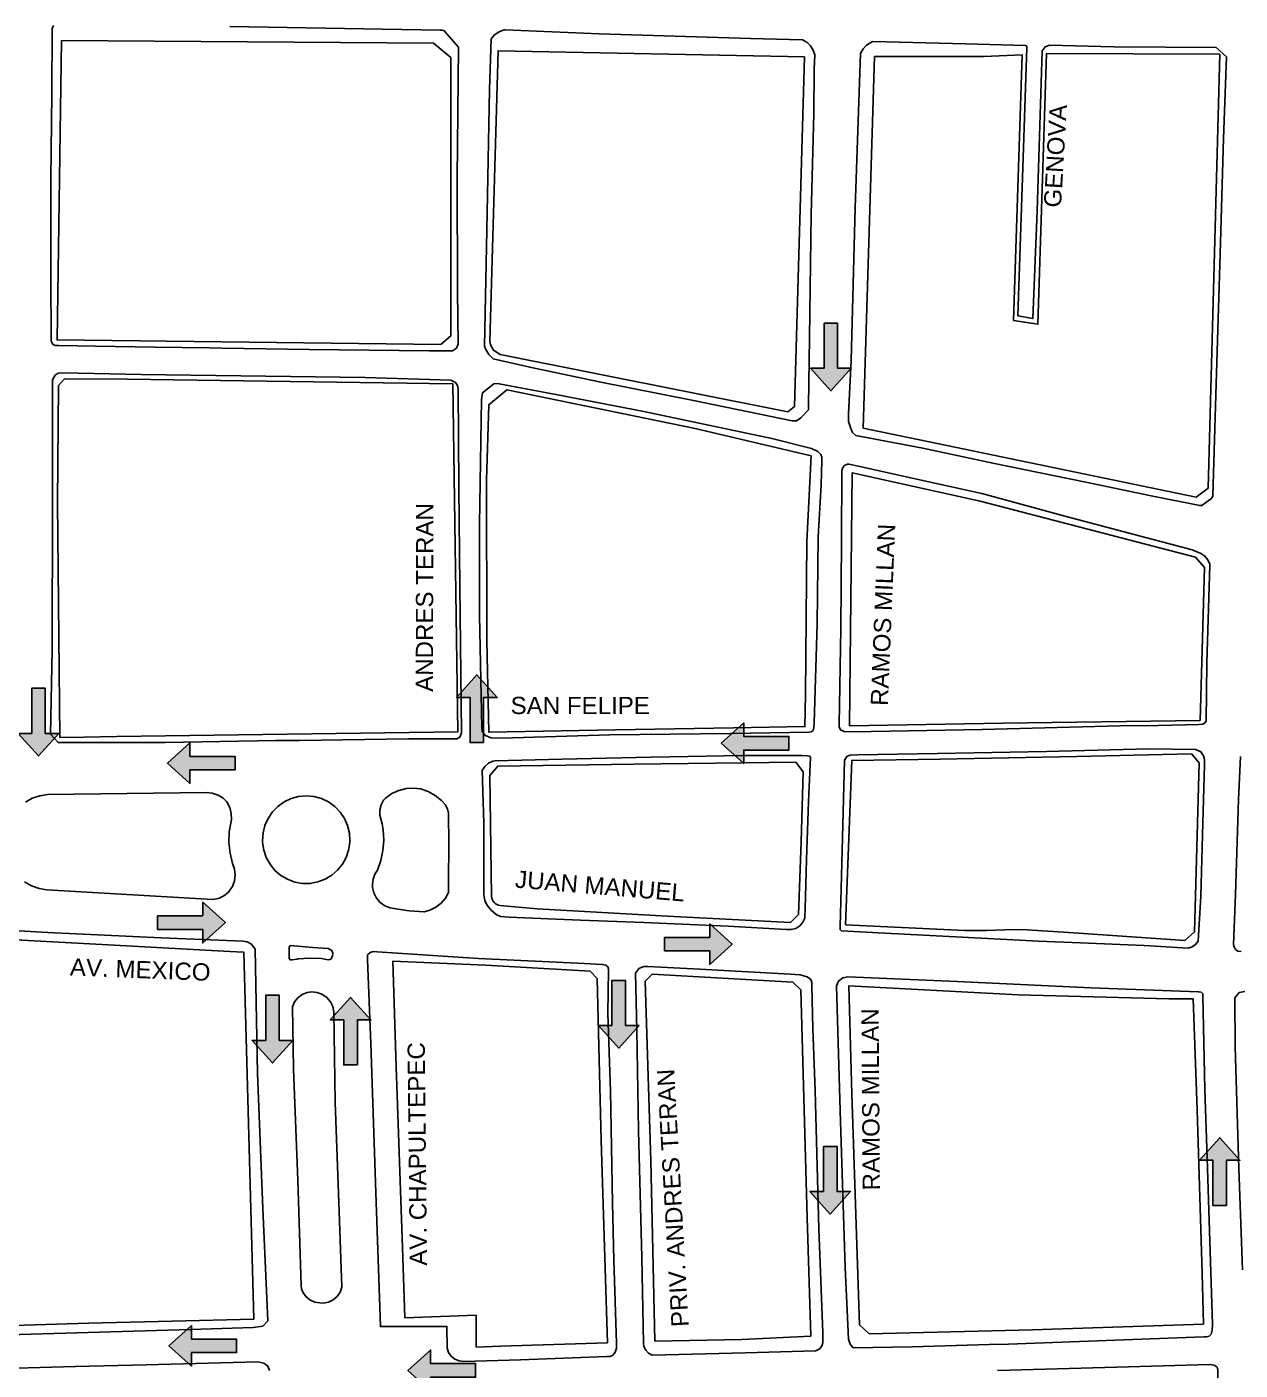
# Model space of a CAD drawing. Header units: metres. Extents: x 668617 to 675126, y 2286318 to 2293677.
# Drawn here: x 673570.2 to 673921.7, y 2291680.1 to 2292069.5 of the extents above; entities that cross this region are included whole.
import ezdxf

# ---------------------------------------------------------------- set-up
doc = ezdxf.new("R2010")
doc.units = ezdxf.units.M
doc.header["$MEASUREMENT"] = 0
for name, color, linetype in [('0_SENTIDO-VIAL', 30, 'Continuous'), ('DMTG-BANQUETA', 252, 'Continuous'), ('DMTG-CAMELLON', 252, 'Continuous'), ('DMTG-GLORIETA', 252, 'Continuous'), ('DMTG-MANZANA', 253, 'Continuous'), ('DMTG-NOM-CALLES', 251, 'Continuous'), ('DMTG-TRAZA-BASE', 7, 'Continuous'), ('DMTG_SECCIONES_VIALES', 250, 'Continuous')]:
    doc.layers.add(name, color=color, linetype=linetype)
doc.styles.get("Standard").update_dxf_attribs({"font": 'arial.ttf'})

# ---------------------------------------------------------------- blocks, each defined once
blk = doc.blocks.new('traza_base_proyecto')
at = {"layer": '0_SENTIDO-VIAL'}
for points in [[(2244.42, -667.71), (2244.42, -680.78), (2240.5, -680.78), (2246.38, -687.32), (2252.26, -680.78), (2248.34, -680.78), (2248.34, -667.71)], [(2244.42, -667.71), (2244.42, -680.78), (2240.5, -680.78), (2246.38, -687.32), (2252.26, -680.78), (2248.34, -680.78), (2248.34, -667.71)], [(2141.83, -789.27), (2141.83, -776.2), (2137.91, -776.2), (2143.79, -769.66), (2149.68, -776.2), (2145.75, -776.2), (2145.75, -789.27)], [(2141.83, -789.27), (2141.83, -776.2), (2137.91, -776.2), (2143.79, -769.66), (2149.68, -776.2), (2145.75, -776.2), (2145.75, -789.27)], [(2018.72, -773.55), (2018.72, -786.62), (2022.64, -786.62), (2016.76, -793.15), (2010.88, -786.62), (2014.8, -786.62), (2014.8, -773.55)], [(2018.72, -773.55), (2018.72, -786.62), (2022.64, -786.62), (2016.76, -793.15), (2010.88, -786.62), (2014.8, -786.62), (2014.8, -773.55)], [(2234.22, -791.44), (2221.15, -791.44), (2221.15, -795.36), (2214.62, -789.48), (2221.15, -783.6), (2221.15, -787.52), (2234.22, -787.52)], [(2234.22, -791.44), (2221.15, -791.44), (2221.15, -795.36), (2214.62, -789.48), (2221.15, -783.6), (2221.15, -787.52), (2234.22, -787.52)], [(2073.73, -797.22), (2060.66, -797.22), (2060.66, -801.14), (2054.13, -795.26), (2060.66, -789.38), (2060.66, -793.3), (2073.73, -793.3)], [(2073.73, -797.22), (2060.66, -797.22), (2060.66, -801.14), (2054.13, -795.26), (2060.66, -789.38), (2060.66, -793.3), (2073.73, -793.3)], [(2051.3, -839.52), (2064.37, -839.52), (2064.37, -835.59), (2070.91, -841.48), (2064.37, -847.36), (2064.37, -843.44), (2051.3, -843.44)], [(2051.3, -839.52), (2064.37, -839.52), (2064.37, -835.59), (2070.91, -841.48), (2064.37, -847.36), (2064.37, -843.44), (2051.3, -843.44)], [(2198.2, -845.77), (2211.27, -845.77), (2211.27, -841.85), (2217.81, -847.73), (2211.27, -853.61), (2211.27, -849.69), (2198.2, -849.69)], [(2198.2, -845.77), (2211.27, -845.77), (2211.27, -841.85), (2217.81, -847.73), (2211.27, -853.61), (2211.27, -849.69), (2198.2, -849.69)], [(2186.85, -858.24), (2186.85, -871.31), (2190.78, -871.31), (2184.89, -877.84), (2179.01, -871.31), (2182.93, -871.31), (2182.93, -858.24)], [(2086.52, -862.55), (2086.52, -875.62), (2090.44, -875.62), (2084.56, -882.15), (2078.68, -875.62), (2082.6, -875.62), (2082.6, -862.55)], [(2086.52, -862.55), (2086.52, -875.62), (2090.44, -875.62), (2084.56, -882.15), (2078.68, -875.62), (2082.6, -875.62), (2082.6, -862.55)], [(2105.23, -882.75), (2105.23, -869.68), (2101.31, -869.68), (2107.2, -863.15), (2113.08, -869.68), (2109.16, -869.68), (2109.16, -882.75)], [(2105.23, -882.75), (2105.23, -869.68), (2101.31, -869.68), (2107.2, -863.15), (2113.08, -869.68), (2109.16, -869.68), (2109.16, -882.75)], [(2244.24, -906.39), (2244.24, -919.46), (2240.32, -919.46), (2246.2, -925.99), (2252.08, -919.46), (2248.16, -919.46), (2248.16, -906.39)], [(2244.24, -906.39), (2244.24, -919.46), (2240.32, -919.46), (2246.2, -925.99), (2252.08, -919.46), (2248.16, -919.46), (2248.16, -906.39)], [(2361, -923.45), (2361, -910.38), (2364.92, -910.38), (2359.04, -903.84), (2353.16, -910.38), (2357.08, -910.38), (2357.08, -923.45)], [(2361, -923.45), (2361, -910.38), (2364.92, -910.38), (2359.04, -903.84), (2353.16, -910.38), (2357.08, -910.38), (2357.08, -923.45)], [(2074.17, -966.14), (2061.1, -966.14), (2061.1, -970.06), (2054.56, -964.18), (2061.1, -958.29), (2061.1, -962.21), (2074.17, -962.21)], [(2074.17, -966.14), (2061.1, -966.14), (2061.1, -970.06), (2054.56, -964.18), (2061.1, -958.29), (2061.1, -962.21), (2074.17, -962.21)], [(2143.43, -973.27), (2130.36, -973.27), (2130.36, -977.19), (2123.82, -971.31), (2130.36, -965.43), (2130.36, -969.35), (2143.43, -969.35)], [(2143.43, -973.27), (2130.36, -973.27), (2130.36, -977.19), (2123.82, -971.31), (2130.36, -965.43), (2130.36, -969.35), (2143.43, -969.35)]]:
    blk.add_hatch(color=256, dxfattribs=at).paths.add_polyline_path(points)
for points in [[(2252.26, -680.78), (2248.34, -680.78), (2248.34, -667.71), (2244.42, -667.71), (2244.42, -680.78), (2240.5, -680.78), (2246.38, -687.32)], [(2145.75, -789.27), (2141.83, -789.27), (2141.83, -776.2), (2137.91, -776.2), (2143.79, -769.66), (2149.68, -776.2), (2145.75, -776.2)], [(2018.72, -786.62), (2022.64, -786.62), (2016.76, -793.15), (2010.88, -786.62), (2014.8, -786.62), (2014.8, -773.55), (2018.72, -773.55)], [(2214.62, -789.48), (2221.15, -783.6), (2221.15, -787.52), (2234.22, -787.52), (2234.22, -791.44), (2221.15, -791.44), (2221.15, -795.36)], [(2060.66, -797.22), (2060.66, -801.14), (2054.13, -795.26), (2060.66, -789.38), (2060.66, -793.3), (2073.73, -793.3), (2073.73, -797.22)], [(2064.37, -839.52), (2064.37, -835.59), (2070.91, -841.48), (2064.37, -847.36), (2064.37, -843.44), (2051.3, -843.44), (2051.3, -839.52)], [(2211.27, -845.77), (2211.27, -841.85), (2217.81, -847.73), (2211.27, -853.61), (2211.27, -849.69), (2198.2, -849.69), (2198.2, -845.77)], [(2190.78, -871.31), (2184.89, -877.84), (2179.01, -871.31), (2182.93, -871.31), (2182.93, -858.24), (2186.85, -858.24), (2186.85, -871.31)], [(2086.52, -875.62), (2090.44, -875.62), (2084.56, -882.15), (2078.68, -875.62), (2082.6, -875.62), (2082.6, -862.55), (2086.52, -862.55)], [(2109.16, -882.75), (2105.23, -882.75), (2105.23, -869.68), (2101.31, -869.68), (2107.2, -863.15), (2113.08, -869.68), (2109.16, -869.68)], [(2244.24, -919.46), (2240.32, -919.46), (2246.2, -925.99), (2252.08, -919.46), (2248.16, -919.46), (2248.16, -906.39), (2244.24, -906.39)], [(2353.16, -910.38), (2357.08, -910.38), (2357.08, -923.45), (2361, -923.45), (2361, -910.38), (2364.92, -910.38), (2359.04, -903.84)], [(2061.1, -966.14), (2061.1, -970.06), (2054.56, -964.18), (2061.1, -958.29), (2061.1, -962.21), (2074.17, -962.21), (2074.17, -966.14)], [(2130.36, -973.27), (2130.36, -977.19), (2123.82, -971.31), (2130.36, -965.43), (2130.36, -969.35), (2143.43, -969.35), (2143.43, -973.27)]]:
    blk.add_lwpolyline(points, close=True, dxfattribs=at)
at = {"layer": 'DMTG-BANQUETA', "linetype": 'Continuous', "lineweight": 25}
for points in [[(2072.19, -581.68, 0), (2133.14, -582.72, 0), (2133.75, -582.73, 0), (2134.36, -582.93, 0), (2138.49, -587.69, 0), (2138.05, -625.68, 0), (2138.15, -658.37, 0), (2138.34, -673.74, 0), (2137.94, -674.95, 0), (2136.69, -675.76, 0), (2129.94, -675.73, 0), (2095.19, -675.28, 0), (2070.02, -674.94, 0), (2066.24, -674.83, 0), (2050.51, -674.61, 0), (2033.28, -674.32, 0), (2022.63, -674.12, 0), (2021.74, -674.12, 0), (2020.96, -673.85, 0), (2020.46, -672.82, 0), (2020.44, -670.82, 0), (2020.37, -656.06, 0), (2020.37, -626, 0), (2020.62, -601.17, 0), (2020.73, -582.27, 0), (2021.07, -581.44, 0)], [(2365.22, -849.87, 0), (2364.34, -849.76, 0), (2363.6, -849.24, 0), (2363.19, -848.47, 0), (2363.08, -847.83, 0), (2363.59, -833.33, 0), (2364.48, -805.75, 0), (2365.08, -793.35, 0)], [(1987.47, -842.52, 0), (2019.52, -844.37, 0), (2052.3, -845.85, 0), (2076.09, -846.87, 0), (2077.2, -847.06, 0), (2078.51, -847.77, 0), (2079.56, -849.18, 0), (2080.21, -885.25, 0), (2081.82, -924.37, 0), (2083.27, -956.92, 0), (2081.8, -958.45, 0), (2079.01, -958.82, 0), (2060.83, -959.44, 0), (2031.19, -960.36, 0), (2001.27, -961.2, 0)], [(2365.69, -942.18, 0), (2364.61, -912.71, 0), (2363.52, -877.52, 0), (2363.44, -863.28, 0), (2364.69, -861.76, 0), (2366.34, -861.44, 0)], [(1998.03, -971.69, 0), (1999.01, -971.11, 0), (1999.89, -970.93, 0), (2027.51, -970.2, 0), (2047.98, -969.72, 0), (2080.34, -968.82, 0), (2082.03, -969.18, 0), (2083.21, -970.12, 0), (2083.74, -971.37, 0)], [(2294.62, -971.37, 0), (2329.19, -970.33, 0), (2356.13, -969.55, 0), (2357.44, -969.78, 0), (2358.33, -970.37, 0), (2358.52, -971.16, 0), (2358.79, -985.68, 0)]]:
    blk.add_polyline3d(points, dxfattribs=at)
for points in [[(2237.69, -695.12, 0), (2236.37, -696.04, 0), (2235.82, -696.03, 0), (2235.2, -695.99, 0), (2206.55, -690.08, 0), (2179.27, -684.66, 0), (2159.11, -680.41, 0), (2148.47, -677.99, 0), (2147.29, -676.82, 0), (2146.44, -675.37, 0), (2146.04, -674.36, 0), (2146.69, -640.75, 0), (2147.47, -599.93, 0), (2147.94, -585.3, 0), (2148.94, -584.12, 0), (2150.21, -583.23, 0), (2151.69, -582.69, 0), (2152.02, -582.62, 0), (2179.27, -583.83, 0), (2223.13, -585.12, 0), (2238.12, -585.59, 0), (2239.44, -586.26, 0), (2240.51, -587.25, 0), (2241.29, -588.5, 0), (2241.7, -589.91, 0), (2241.7, -589.92, 0), (2241.55, -594.06, 0), (2241.4, -606.87, 0), (2240.64, -636.22, 0), (2240.22, -671.87, 0), (2239.89, -691.69, 0), (2239.87, -692.86, 0)], [(2300.56, -665.61, 0), (2304.86, -666.37, 0), (2306.19, -635.09, 0), (2307.63, -588.73, 0), (2308.44, -587.54, 0), (2309.77, -587.08, 0), (2328.37, -587.56, 0), (2357.99, -587.73, 0), (2360.97, -590.47, 0), (2360.15, -614.12, 0), (2359.15, -647.62, 0), (2358.03, -685.25, 0), (2357.01, -717.79, 0), (2356.74, -718.44, 0), (2353.87, -720.57, 0), (2353.28, -720.57, 0), (2339.19, -717.72, 0), (2320.29, -713.83, 0), (2293.34, -708.32, 0), (2273.05, -703.96, 0), (2253.64, -700.22, 0), (2252.64, -699.43, 0), (2252.02, -697.92, 0), (2251.44, -696.2, 0), (2251.48, -694.05, 0), (2252.29, -678.51, 0), (2253.46, -634.24, 0), (2255, -589.54, 0), (2255.69, -588.2, 0), (2256.69, -587.09, 0), (2257.94, -586.28, 0), (2258.56, -586.02, 0), (2285.44, -586.69, 0), (2302.81, -587.23, 0), (2303.12, -587.43, 0), (2303.12, -587.87, 0), (2301.8, -628.37, 0)], [(2138.86, -787.67, 0), (2137.97, -788.22, 0), (2123.98, -788.21, 0), (2092.29, -788.71, 0), (2085.47, -788.66, 0), (2053.46, -789.24, 0), (2022.47, -789.3, 0), (2020.2, -786.86, 0), (2020.73, -762.35, 0), (2020.84, -720.87, 0), (2020.84, -684.09, 0), (2021.6, -682.73, 0), (2022.44, -682.22, 0), (2023.79, -682.12, 0), (2046.51, -682.59, 0), (2111.44, -683.44, 0), (2136.27, -684.17, 0), (2137.62, -684.94, 0), (2138.2, -685.73, 0), (2138.34, -686.72, 0), (2138.57, -715.27, 0), (2138.9, -743.83, 0), (2139.33, -786.45, 0)], [(2182.29, -787, 0), (2151, -787.97, 0), (2147.89, -787.95, 0), (2146.29, -787.27, 0), (2145.35, -786.11, 0), (2145.25, -784.94, 0), (2144.58, -752.37, 0), (2144.52, -726.08, 0), (2145.09, -689.86, 0), (2145.44, -687.87, 0), (2148.69, -685.32, 0), (2149.37, -685.23, 0), (2150.26, -685.3, 0), (2166.7, -688.35, 0), (2192.22, -693.34, 0), (2229.31, -701.11, 0), (2240.77, -704.05, 0), (2242.59, -704.91, 0), (2243.49, -705.72, 0), (2243.8, -706.53, 0), (2243.79, -707.58, 0), (2243.6, -714.56, 0), (2242.7, -729.62, 0), (2242.45, -754.87, 0), (2241.57, -783.53, 0), (2241.4, -784.94, 0), (2241.2, -785.78, 0), (2240.71, -786.18, 0), (2240.1, -786.25, 0), (2217.28, -786.62, 0)], [(2290.19, -785.47, 0), (2252.78, -786.17, 0), (2250.19, -786.12, 0), (2249.12, -785.62, 0), (2248.75, -784.76, 0), (2248.76, -783.99, 0), (2249.28, -756.29, 0), (2249.45, -730.83, 0), (2249.58, -710.41, 0), (2249.8, -709.58, 0), (2250.37, -708.93, 0), (2251.19, -708.6, 0), (2251.69, -708.59, 0), (2254.28, -709.17, 0), (2276.48, -714.12, 0), (2290.15, -717.12, 0), (2314.52, -723.72, 0), (2351.06, -733.42, 0), (2353.62, -734.44, 0), (2354.76, -735.23, 0), (2355.62, -736.31, 0), (2356.14, -737.59, 0), (2356.19, -737.78, 0), (2355.34, -766.2, 0), (2355.1, -783.09, 0), (2354.59, -783.74, 0), (2354.02, -783.93, 0), (2353.03, -784.06, 0), (2341.19, -784.3, 0), (2330.08, -784.41, 0)], [(2236.19, -843.16, 0), (2234.87, -843.52, 0), (2233.5, -843.48, 0), (2233.38, -843.46, 0), (2216.63, -842.55, 0), (2192.15, -841.42, 0), (2173.86, -840.75, 0), (2153.04, -839.87, 0), (2150.69, -839.73, 0), (2149.37, -839.12, 0), (2147.9, -837.87, 0), (2146.73, -836.33, 0), (2146.1, -835.11, 0), (2145.85, -833.35, 0), (2145.78, -812.6, 0), (2145.35, -797.37, 0), (2146.1, -796.21, 0), (2147.19, -795.29, 0), (2148.44, -794.71, 0), (2149.14, -794.55, 0), (2168.44, -794.12, 0), (2194.29, -793.48, 0), (2220.73, -793.08, 0), (2237.94, -793.04, 0), (2239.57, -793.09, 0), (2240.31, -793.23, 0), (2240.44, -793.62, 0), (2239.94, -806.36, 0), (2239.3, -823.2, 0), (2238.99, -833.98, 0), (2238.83, -840.16, 0), (2238.26, -841.37, 0), (2237.35, -842.43, 0)], [(2351.07, -848.51, 0), (2349.94, -848.87, 0), (2337.14, -848.09, 0), (2318.69, -847.33, 0), (2306.56, -846.87, 0), (2286.22, -845.78, 0), (2262.05, -844.54, 0), (2249.44, -843.87, 0), (2249.05, -843.51, 0), (2249.06, -842.62, 0), (2249.62, -820.54, 0), (2250.32, -794.35, 0), (2250.99, -793.31, 0), (2251.88, -792.93, 0), (2254.1, -792.84, 0), (2277.3, -792.47, 0), (2308.88, -791.83, 0), (2338.55, -791.12, 0), (2352.15, -791.33, 0), (2353.62, -792, 0), (2354.33, -793.09, 0), (2354.62, -794.21, 0), (2354.63, -795.77, 0), (2354.14, -812.53, 0), (2353.6, -833.78, 0), (2352.82, -846.87, 0), (2352.08, -847.85, 0)], [(2183.46, -939.32, 0), (2184.28, -963.45, 0), (2184.28, -964.94, 0), (2183.82, -966.24, 0), (2183.13, -966.98, 0), (2182.31, -967.32, 0), (2181.46, -967.32, 0), (2156.4, -968.26, 0), (2139.97, -968.69, 0), (2138.62, -968.57, 0), (2137.37, -968.06, 0), (2136.32, -967.21, 0), (2135.56, -966.09, 0), (2135.19, -964.84, 0), (2135.13, -958.57, 0), (2115.87, -958.61, 0), (2115.77, -955.8, 0), (2114.54, -919.75, 0), (2113.07, -876.56, 0), (2112.08, -852.32, 0), (2112.1, -850.87, 0), (2112.86, -850.12, 0), (2113.72, -849.87, 0), (2114.86, -849.91, 0), (2144.28, -851.85, 0), (2174.94, -853.35, 0), (2180.13, -853.62, 0), (2181.19, -853.8, 0), (2181.84, -854.42, 0), (2181.89, -855.28, 0), (2181.75, -867.87, 0), (2182.49, -890.35, 0), (2183.08, -922.75, 0)], [(2221.64, -966.18, 0), (2194.58, -966.84, 0), (2193.53, -966.31, 0), (2192.71, -965.47, 0), (2192.2, -964.37, 0), (2192.07, -963.45, 0), (2191.58, -938.55, 0), (2190.63, -901.77, 0), (2190.13, -872.78, 0), (2189.77, -856.12, 0), (2190.74, -854.78, 0), (2192.19, -854.17, 0), (2193.3, -854.18, 0), (2208.36, -854.94, 0), (2234.6, -856.45, 0), (2237.52, -856.67, 0), (2239.47, -857.18, 0), (2240.47, -857.84, 0), (2240.82, -858.7, 0), (2240.89, -859.75, 0), (2241.19, -872.22, 0), (2241.78, -890.25, 0), (2242.85, -930.23, 0), (2244.05, -960.28, 0), (2244.02, -963.34, 0), (2243.73, -964.3, 0), (2243.08, -965.07, 0), (2242.19, -965.53, 0), (2241.95, -965.59, 0)], [(2269.94, -964.45, 0), (2252.86, -964.76, 0), (2251.94, -963.73, 0), (2251.44, -962.25, 0), (2250.51, -941.44, 0), (2249.09, -896.09, 0), (2248.04, -859.79, 0), (2248.6, -858.44, 0), (2249.87, -857.48, 0), (2251.33, -857.19, 0), (2282.94, -858.56, 0), (2321.74, -860.41, 0), (2352.95, -861.51, 0), (2353.69, -861.66, 0), (2354.19, -862.09, 0), (2354.19, -862.7, 0), (2354.77, -889.83, 0), (2355.44, -909.81, 0), (2356.94, -957.91, 0), (2356.85, -959.61, 0), (2356.54, -960.78, 0), (2356.01, -961.37, 0), (2355.19, -961.62, 0), (2354.44, -961.62, 0), (2297.89, -963.68, 0), (2292.21, -963.81, 0)]]:
    blk.add_polyline3d(points, close=True, dxfattribs=at)
at = {"layer": 'DMTG-CAMELLON', "linetype": 'Continuous', "lineweight": 25}
blk.add_polyline3d([(2012.96, -806.55, 0), (2014.97, -805.45, 0), (2017.14, -804.73, 0), (2019.4, -804.37, 0), (2065.4, -803.77, 0), (2067.14, -803.95, 0), (2068.8, -804.51, 0), (2070.29, -805.44, 0), (2071.37, -806.49, 0), (2072.19, -808.12, 0), (2072.62, -809.87, 0), (2072.69, -811.56, 0), (2072.06, -815.12, 0), (2071.97, -818.24, 0), (2072.28, -821.31, 0), (2072.99, -824.3, 0), (2073.57, -825.94, 0), (2073.75, -827.67, 0), (2073.54, -829.37, 0), (2072.94, -831.03, 0), (2072.74, -831.41, 0), (2071.73, -832.72, 0), (2070.44, -833.75, 0), (2068.94, -834.45, 0), (2067.31, -834.76, 0), (2019.23, -831.94, 0), (2016.95, -831.56, 0), (2014.77, -830.79, 0), (2012.75, -829.66, 0)], dxfattribs=at)
for points in [[(2130.21, -837.87, 0), (2128.53, -838.33, 0), (2124.13, -838.07, 0), (2119.78, -837.42, 0), (2118.69, -837.19, 0), (2117.12, -836.58, 0), (2115.77, -835.62, 0), (2114.69, -834.37, 0), (2113.94, -832.87, 0), (2113.56, -831.28, 0), (2113.52, -830.47, 0), (2113.7, -828.87, 0), (2114.26, -827.41, 0), (2115, -826.31, 0), (2115.98, -823.5, 0), (2116.59, -820.58, 0), (2116.8, -817.6, 0), (2116.61, -814.62, 0), (2116.31, -812.87, 0), (2115.71, -810.37, 0), (2115.69, -808.83, 0), (2116.04, -807.34, 0), (2116.78, -805.99, 0), (2117.3, -805.36, 0), (2119.13, -804.09, 0), (2121.15, -803.17, 0), (2123.31, -802.62, 0), (2125.52, -802.48, 0), (2127.45, -802.67, 0), (2129.69, -803.46, 0), (2131.72, -804.62, 0), (2133.55, -806.1, 0), (2133.6, -806.16, 0), (2134.61, -807.2, 0), (2135.29, -808.47, 0), (2135.58, -809.76, 0), (2135.69, -818.87, 0), (2135.61, -829.47, 0), (2135.59, -832.72, 0), (2134.69, -834.41, 0), (2133.44, -835.87, 0), (2131.94, -837.05, 0)], [(2101.95, -851.11, 0), (2101.69, -851.87, 0), (2101.23, -852.2, 0), (2100.75, -852.24, 0), (2098.8, -851.91, 0), (2095.44, -851.76, 0), (2092.06, -852.01, 0), (2091.69, -852.07, 0), (2090.28, -852.25, 0), (2089.69, -852.27, 0), (2089.44, -851.87, 0), (2089.44, -850.99, 0), (2089.44, -849.66, 0), (2089.44, -848.62, 0), (2089.73, -848.16, 0), (2096.3, -848.68, 0), (2100.69, -849.03, 0), (2101.77, -849.53, 0), (2102.02, -850.32, 0)], [(2100.81, -951.52, 0), (2099.33, -951.8, 0), (2098.31, -951.76, 0), (2096.81, -951.5, 0), (2095.44, -950.86, 0), (2094.24, -949.87, 0), (2093.36, -948.62, 0), (2092.94, -947.62, 0), (2092.84, -946.72, 0), (2091.87, -916.16, 0), (2090.64, -883.95, 0), (2090.34, -865.87, 0), (2090.96, -864.47, 0), (2091.94, -863.26, 0), (2093.19, -862.33, 0), (2094.59, -861.75, 0), (2095.99, -861.56, 0), (2097.56, -861.73, 0), (2099.04, -862.3, 0), (2100.34, -863.21, 0), (2101.36, -864.42, 0), (2102.05, -865.84, 0), (2102.36, -867.37, 0), (2102.69, -893.62, 0), (2103.89, -925.24, 0), (2104.63, -947.19, 0), (2104.15, -948.62, 0), (2103.31, -949.87, 0), (2102.19, -950.86, 0)]]:
    blk.add_polyline3d(points, close=True, dxfattribs=at)
at = {"layer": 'DMTG-GLORIETA', "linetype": 'Continuous', "lineweight": 25}
blk.add_polyline3d([(2095.49, -830.1, 0), (2093.24, -830.1, 0), (2091.03, -829.71, 0), (2088.94, -828.93, 0), (2086.99, -827.79, 0), (2085.28, -826.33, 0), (2083.86, -824.58, 0), (2082.78, -822.62, 0), (2082.06, -820.49, 0), (2081.72, -818.27, 0), (2081.69, -817.73, 0), (2081.84, -815.49, 0), (2082.37, -813.3, 0), (2083.28, -811.25, 0), (2084.53, -809.37, 0), (2086.1, -807.78, 0), (2087.94, -806.47, 0), (2089.96, -805.51, 0), (2092.13, -804.92, 0), (2094.37, -804.73, 0), (2096.6, -804.93, 0), (2098.77, -805.53, 0), (2100.8, -806.5, 0), (2102.62, -807.82, 0), (2104.19, -809.43, 0), (2105.44, -811.3, 0), (2106.33, -813.36, 0), (2106.85, -815.54, 0), (2106.98, -817.79, 0), (2106.96, -818.22, 0), (2106.63, -820.44, 0), (2105.94, -822.57, 0), (2104.84, -824.54, 0), (2103.44, -826.29, 0), (2101.73, -827.76, 0), (2099.8, -828.91, 0), (2097.7, -829.7, 0)], close=True, dxfattribs=at)
at = {"layer": 'DMTG-MANZANA', "color": 8, "linetype": 'Continuous', "lineweight": 25}
blk.add_line((2039.51, -787.54), (2138.25, -786.13), dxfattribs=at)
at = {"layer": 'DMTG-MANZANA', "linetype": 'Continuous', "lineweight": 25}
for points in [[(2131.22, -586.56, 0), (2136.28, -590.71, 0), (2136.25, -671.38, 0), (2133.35, -673.86, 0), (2022.15, -672.56, 0), (2023.45, -585.74, 0)], [(2131.22, -586.56, 0), (2136.28, -590.71, 0), (2136.25, -671.38, 0), (2133.35, -673.86, 0), (2022.15, -672.56, 0), (2023.45, -585.74, 0)], [(2238.75, -590.44, 0), (2235.8, -691.87, 0), (2233.91, -693.39, 0), (2150.52, -676.77, 0), (2148.57, -675.54, 0), (2147.73, -674.02, 0), (2147.55, -672.88, 0), (2149.92, -588.69, 0)], [(2238.75, -590.44, 0), (2235.8, -691.87, 0), (2233.91, -693.39, 0), (2150.52, -676.77, 0), (2148.57, -675.54, 0), (2147.73, -674.02, 0), (2147.55, -672.88, 0), (2149.92, -588.69, 0)], [(2359.1, -589.73, 0), (2355.66, -715.54, 0), (2352.26, -718.1, 0), (2255.76, -698.17, 0), (2259.04, -590.39, 0), (2290.73, -590.39, 0), (2301.85, -589.9, 0), (2299.31, -666.95, 0), (2306.37, -668.01, 0), (2308.82, -589.49, 0)], [(2359.1, -589.73, 0), (2355.66, -715.54, 0), (2352.26, -718.1, 0), (2255.76, -698.17, 0), (2259.04, -590.39, 0), (2290.73, -590.39, 0), (2301.85, -589.9, 0), (2299.31, -666.95, 0), (2306.37, -668.01, 0), (2308.82, -589.49, 0)], [(2022.56, -685.81, 0), (2024.3, -683.85, 0), (2042.53, -683.9, 0), (2136.81, -685.24, 0), (2138.25, -786.13, 0), (2039.51, -787.54, 0), (2029.92, -787.67, 0), (2022.99, -787.83, 0), (2022.26, -719.66, 0)], [(2022.56, -685.81, 0), (2024.3, -683.85, 0), (2042.53, -683.9, 0), (2136.81, -685.24, 0), (2138.25, -786.13, 0), (2039.51, -787.54, 0), (2029.92, -787.67, 0), (2022.99, -787.83, 0), (2022.26, -719.66, 0)], [(2240.62, -706.19, 0), (2239.39, -730.98, 0), (2239.05, -775.46, 0), (2238.87, -784.67, 0), (2218.15, -784.99, 0), (2184.01, -785.56, 0), (2147.23, -786.27, 0), (2146.72, -759.81, 0), (2146.55, -713.25, 0), (2147.23, -691.33, 0), (2152.51, -686.99, 0), (2175.08, -691.68, 0), (2207.01, -698.23, 0)], [(2240.62, -706.19, 0), (2239.39, -730.98, 0), (2239.05, -775.46, 0), (2238.87, -784.67, 0), (2218.15, -784.99, 0), (2184.01, -785.56, 0), (2147.23, -786.27, 0), (2146.72, -759.81, 0), (2146.55, -713.25, 0), (2147.23, -691.33, 0), (2152.51, -686.99, 0), (2175.08, -691.68, 0), (2207.01, -698.23, 0)], [(2353.34, -782.84, 0), (2296.17, -783.7, 0), (2251.74, -784.4, 0), (2252.57, -711.06, 0), (2289.65, -719.29, 0), (2352.01, -735.56, 0), (2354.63, -738.5, 0)], [(2353.34, -782.84, 0), (2296.17, -783.7, 0), (2251.74, -784.4, 0), (2252.57, -711.06, 0), (2289.65, -719.29, 0), (2352.01, -735.56, 0), (2354.63, -738.5, 0)], [(2351.7, -844.18, 0), (2348.93, -846.68, 0), (2316.81, -844.46, 0), (2301.71, -843.46, 0), (2296.75, -843.55, 0), (2291.49, -843.75, 0), (2285.21, -843.79, 0), (2250.63, -842.09, 0), (2252.41, -794.44, 0), (2278.08, -794.08, 0), (2317.63, -793.32, 0), (2350.85, -792.53, 0), (2353.14, -795.16, 0)], [(2351.7, -844.18, 0), (2348.93, -846.68, 0), (2316.81, -844.46, 0), (2301.71, -843.46, 0), (2296.75, -843.55, 0), (2291.49, -843.75, 0), (2285.21, -843.79, 0), (2250.63, -842.09, 0), (2252.41, -794.44, 0), (2278.08, -794.08, 0), (2317.63, -793.32, 0), (2350.85, -792.53, 0), (2353.14, -795.16, 0)], [(2236.18, -794.96, 0), (2238.33, -797.81, 0), (2237.73, -818.03, 0), (2236.98, -839.1, 0), (2234.71, -841.46, 0), (2199.07, -839.65, 0), (2161.28, -837.5, 0), (2150.5, -836.48, 0), (2150.02, -836.38, 0), (2149.56, -836.21, 0), (2149.14, -835.95, 0), (2148.77, -835.62, 0), (2148.48, -835.23, 0), (2148.25, -834.79, 0), (2148.11, -834.31, 0), (2148.06, -833.83, 0), (2147.57, -798.81, 0), (2149.85, -796.13, 0), (2189.4, -795.52, 0)], [(2236.18, -794.96, 0), (2238.33, -797.81, 0), (2237.73, -818.03, 0), (2236.98, -839.1, 0), (2234.71, -841.46, 0), (2199.07, -839.65, 0), (2161.28, -837.5, 0), (2150.5, -836.48, 0), (2150.02, -836.38, 0), (2149.56, -836.21, 0), (2149.14, -835.95, 0), (2148.77, -835.62, 0), (2148.48, -835.23, 0), (2148.25, -834.79, 0), (2148.11, -834.31, 0), (2148.06, -833.83, 0), (2147.57, -798.81, 0), (2149.85, -796.13, 0), (2189.4, -795.52, 0)], [(2079.21, -956.44, 0), (2076.3, -850.06, 0), (2072.25, -849.84, 0), (2031.69, -847.66, 0), (2001.12, -845.97, 0), (1952.57, -843.35, 0), (1902.74, -840.75, 0), (1903.94, -899.93, 0), (1905.17, -961.1, 0), (1952.98, -960.56, 0), (1966.24, -959.99, 0), (1993.81, -958.81, 0), (2031.31, -957.64, 0), (2055.5, -957.04, 0)], [(2079.21, -956.44, 0), (2076.3, -850.06, 0), (2072.25, -849.84, 0), (2031.69, -847.66, 0), (2001.12, -845.97, 0), (1952.57, -843.35, 0), (1902.74, -840.75, 0), (1903.94, -899.93, 0), (1905.17, -961.1, 0), (1952.98, -960.56, 0), (1966.24, -959.99, 0), (1993.81, -958.81, 0), (2031.31, -957.64, 0), (2055.5, -957.04, 0)], [(2178.64, -857.67, 0), (2179.84, -904.64, 0), (2181.61, -963.29, 0), (2150.61, -964.32, 0), (2143.62, -964.55, 0), (2143.59, -955.32, 0), (2122.92, -956.04, 0), (2122.23, -935.69, 0), (2120.45, -883.32, 0), (2119.42, -852.7, 0), (2146.41, -853.82, 0), (2176.66, -855.59, 0)], [(2178.64, -857.67, 0), (2179.84, -904.64, 0), (2181.61, -963.29, 0), (2150.61, -964.32, 0), (2143.62, -964.55, 0), (2143.59, -955.32, 0), (2122.92, -956.04, 0), (2122.23, -935.69, 0), (2120.45, -883.32, 0), (2119.42, -852.7, 0), (2146.41, -853.82, 0), (2176.66, -855.59, 0)], [(2195.38, -962.79, 0), (2194.17, -910.59, 0), (2192.52, -858.49, 0), (2194.58, -856.39, 0), (2235.31, -858.7, 0), (2237.64, -860.98, 0), (2239.53, -926.97, 0), (2240.52, -961.41, 0), (2220.59, -962.33, 0)], [(2195.38, -962.79, 0), (2194.17, -910.59, 0), (2192.52, -858.49, 0), (2194.58, -856.39, 0), (2235.31, -858.7, 0), (2237.64, -860.98, 0), (2239.53, -926.97, 0), (2240.52, -961.41, 0), (2220.59, -962.33, 0)], [(2354.32, -957.86, 0), (2304.77, -959.54, 0), (2257.48, -960.67, 0), (2254.64, -958.06, 0), (2254.19, -943.6, 0), (2252.43, -891.15, 0), (2251.61, -859.79, 0), (2300.67, -862.39, 0), (2344.33, -863.55, 0), (2351.34, -863.59, 0), (2352.52, -895.75, 0), (2353.93, -943.15, 0)], [(2354.32, -957.86, 0), (2304.77, -959.54, 0), (2257.48, -960.67, 0), (2254.64, -958.06, 0), (2254.19, -943.6, 0), (2252.43, -891.15, 0), (2251.61, -859.79, 0), (2300.67, -862.39, 0), (2344.33, -863.55, 0), (2351.34, -863.59, 0), (2352.52, -895.75, 0), (2353.93, -943.15, 0)]]:
    blk.add_polyline3d(points, close=True, dxfattribs=at)
blk.add_polyline3d([(2055.5, -957.04, 0), (2079.21, -956.44, 0), (2076.3, -850.06, 0), (2072.25, -849.84, 0)], dxfattribs=at)
at = {"layer": 'DMTG-NOM-CALLES'}
for s, rotation, p in [('GENOVA', 86.6335, (2313.04, -634.28)), ('ANDRES TERAN', 89.8866, (2131.08, -774.59)), ('RAMOS MILLAN', 87.6458, (2262.88, -778.72)), ('JUAN MANUEL', 355.2691, (2154.72, -831.31)), ('AV. MEXICO', 357.7768, (2025.8, -856.8)), ('RAMOS MILLAN', 90.4041, (2260.59, -919.11)), ('AV. CHAPULTEPEC', 90.5935, (2129.37, -940.94)), ('PRIV. ANDRES TERAN', 93.2764, (2205.21, -958.56))]:
    blk.add_text(s, height=5, rotation=rotation, dxfattribs=at).set_placement(p)
blk.add_text('SAN FELIPE', height=5, dxfattribs=at).set_placement((2153.57, -781.03))

msp = doc.modelspace()

# ---------------------------------------------------------------- linework, layer by layer
at = {"layer": 'DMTG_SECCIONES_VIALES', "color": 6}
msp.add_circle((673067.74788, 2291619.20218), 2058.07959, dxfattribs=at)

# ---------------------------------------------------------------- block references
at = {"layer": 'DMTG-TRAZA-BASE'}
msp.add_blockref('traza_base_proyecto', (671556.78644, 2292651.27973), dxfattribs=at)

doc.saveas('drawing.dxf')
